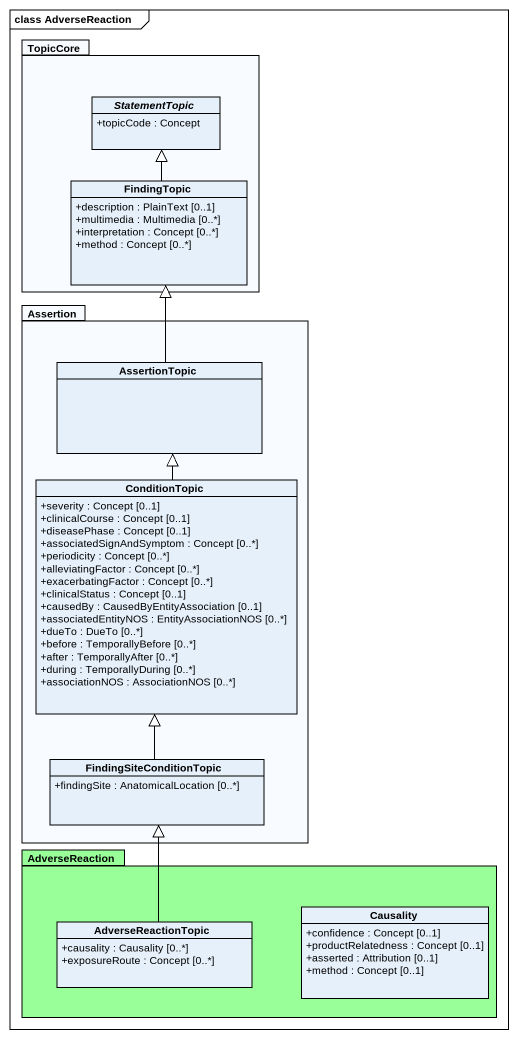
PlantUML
@startuml
mainframe class AdverseReaction
hide circle
hide empty members
skinparam classAttributeIconSize 0
package TopicCore {
  abstract class StatementTopic {
    +topicCode : Concept
  }
  class FindingTopic {
    +description : PlainText [0..1]
    +multimedia : Multimedia [0..*]
    +interpretation : Concept [0..*]
    +method : Concept [0..*]
  }
}
package Assertion {
  class AssertionTopic
  class ConditionTopic {
    +severity : Concept [0..1]
    +clinicalCourse : Concept [0..1]
    +diseasePhase : Concept [0..1]
    +associatedSignAndSymptom : Concept [0..*]
    +periodicity : Concept [0..*]
    +alleviatingFactor : Concept [0..*]
    +exacerbatingFactor : Concept [0..*]
    +clinicalStatus : Concept [0..1]
    +causedBy : CausedByEntityAssociation [0..1]
    +associatedEntityNOS : EntityAssociationNOS [0..*]
    +dueTo : DueTo [0..*]
    +before : TemporallyBefore [0..*]
    +after : TemporallyAfter [0..*]
    +during : TemporallyDuring [0..*]
    +associationNOS : AssociationNOS [0..*]
  }
  class FindingSiteConditionTopic {
    +findingSite : AnatomicalLocation [0..*]
  }
}
package AdverseReaction #99FF99 {
  class AdverseReactionTopic {
    +causality : Causality [0..*]
    +exposureRoute : Concept [0..*]
  }
  class Causality {
    +confidence : Concept [0..1]
    +productRelatedness : Concept [0..1]
    +asserted : Attribution [0..1]
    +method : Concept [0..1]
  }
}
FindingTopic -up-|> StatementTopic
AssertionTopic -up-|> FindingTopic
ConditionTopic -up-|> AssertionTopic
FindingSiteConditionTopic -up-|> ConditionTopic
AdverseReactionTopic -up-|> FindingSiteConditionTopic
@enduml
